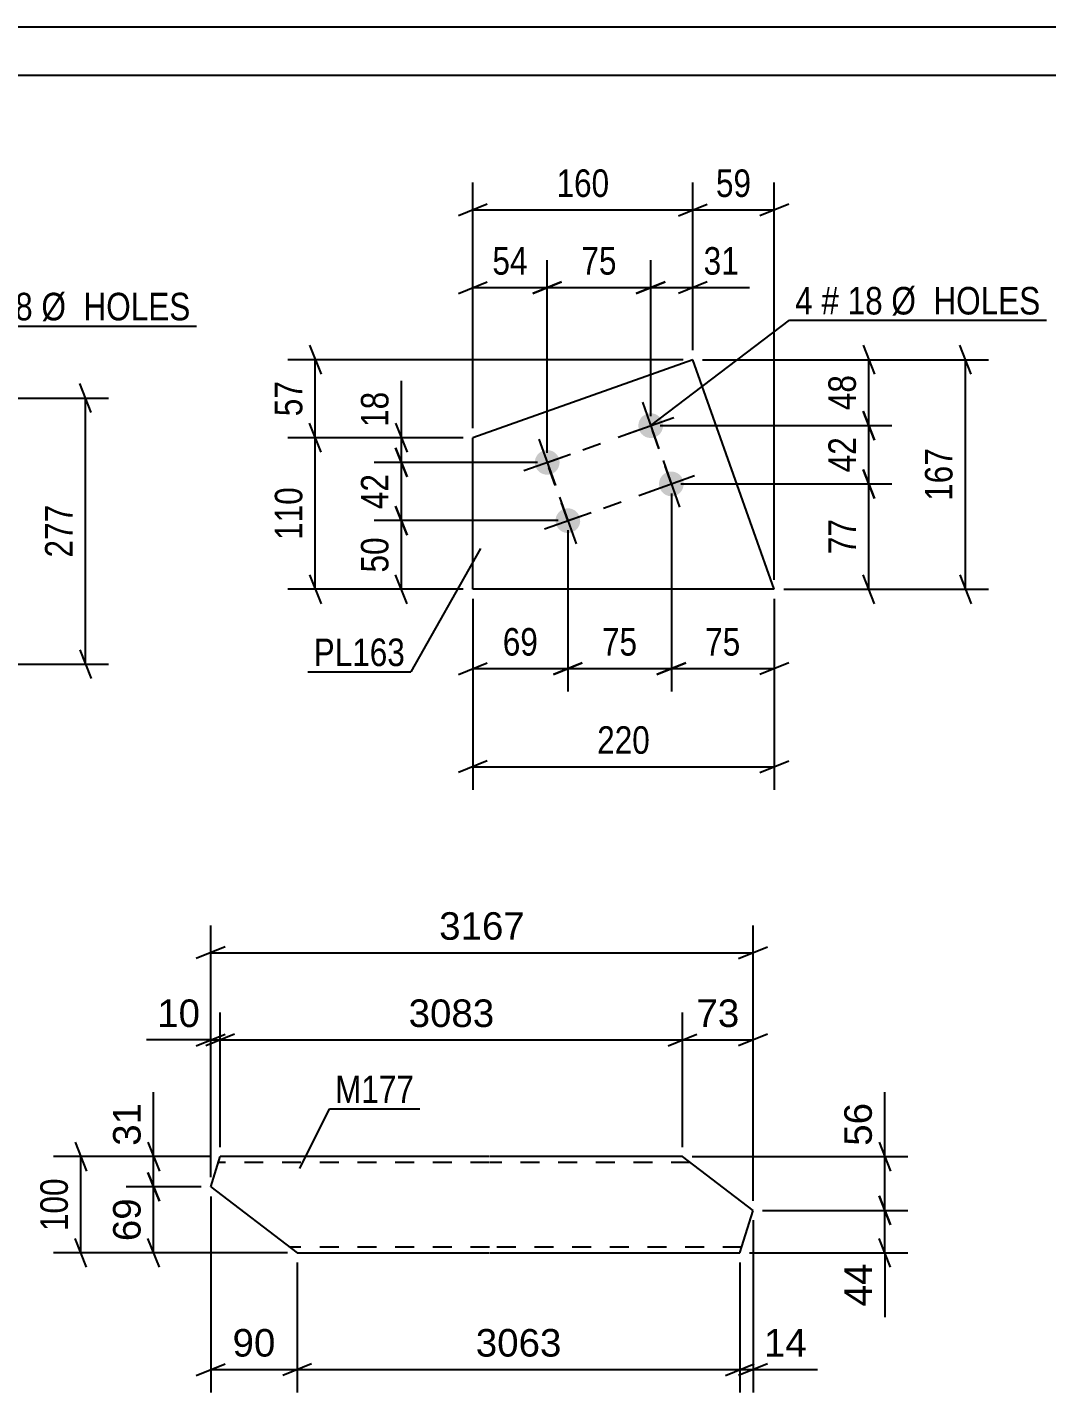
# Model space of a CAD drawing. Header units: millimetres. Extents: x 0 to 420, y 0 to 297.
# Drawn here: x 91.6 to 197.7, y 155 to 297 of the extents above; entities that cross this region are included whole.
import ezdxf

# ---------------------------------------------------------------- set-up
doc = ezdxf.new("R2010")
doc.units = ezdxf.units.MM
doc.linetypes.add('DXK_LINE_DOT2', pattern=[3.9198, 1.9599, -1.9599])
doc.styles.add('Arial', font='ARIAL.TTF', dxfattribs={"height": 0.2})
doc.styles.add('Arial Narrow', font='ARIALN.TTF', dxfattribs={"height": 0.2})

# ---------------------------------------------------------------- blocks, each defined once
blk = doc.blocks.new('Unknown-203760993-1133')
at = {"color": 5, "linetype": 'Continuous'}
for p, q in [((420, 297), (0, 297)), ((415, 292), (5, 292))]:
    blk.add_line(p, q, dxfattribs=at)
blk = doc.blocks.new('Part-203760993-8024 - 8018')
at = {"color": 2, "linetype": 'Continuous'}
for p, q in [((110.69, 176.43), (111.67, 179.57)), ((139.68, 179.57), (111.67, 179.57)), ((159.78, 179.57), (139.78, 179.57)), ((167.12, 173.98), (159.78, 179.57)), ((110.69, 176.43), (119.68, 169.57)), ((165.75, 169.57), (167.12, 173.98)), ((119.68, 169.57), (139.68, 169.57)), ((139.78, 169.57), (165.75, 169.57))]:
    blk.add_line(p, q, dxfattribs=at)
at = {"color": 7, "linetype": 'DXK_LINE_DOT2'}
for p, q in [((139.68, 178.97), (111.48, 178.97)), ((160.57, 178.97), (139.78, 178.97)), ((139.68, 170.17), (118.89, 170.17)), ((165.94, 170.17), (139.78, 170.17))]:
    blk.add_line(p, q, dxfattribs=at)
blk = doc.blocks.new('Bolt-203760993-7837 - 7831')
at = {"linetype": 'Continuous'}
for points in [[(157.68, 256.01, -1), (155.26, 255.15, -1)], [(146.91, 252.19, -1), (144.49, 251.33, -1)], [(159.83, 249.95, -1), (157.41, 249.09, -1)], [(149.06, 246.13, -1), (146.64, 245.27, -1)]]:
    blk.add_hatch(color=1, dxfattribs=at).paths.add_polyline_path(points)
at = {"color": 1, "linetype": 'Continuous'}
for p, q in [((155.61, 258.01), (157.33, 253.16)), ((154.05, 254.72), (158.89, 256.44)), ((144.84, 254.19), (146.56, 249.34)), ((143.27, 250.9), (148.12, 252.62)), ((157.76, 251.95), (159.48, 247.1)), ((156.19, 248.66), (161.04, 250.38)), ((146.99, 248.13), (148.71, 243.28)), ((145.42, 244.84), (150.27, 246.56))]:
    blk.add_line(p, q, dxfattribs=at)
blk = doc.blocks.new('Part-203760993-7842 - 7831')
at = {"color": 2, "linetype": 'Continuous'}
for p, q in [((160.86, 262.44), (137.97, 254.33)), ((169.33, 238.56), (160.86, 262.44)), ((137.97, 238.56), (137.97, 254.33)), ((169.33, 238.56), (137.97, 238.56))]:
    blk.add_line(p, q, dxfattribs=at)
blk = doc.blocks.new('Line-203760993-8008 - 7831')
at = {"color": 1, "linetype": 'DXK_LINE_DOT2'}
blk.add_line((145.7, 251.76), (156.47, 255.58), dxfattribs=at)
blk = doc.blocks.new('Line-203760993-8001 - 7831')
at = {"color": 1, "linetype": 'DXK_LINE_DOT2'}
blk.add_line((158.62, 249.52), (156.47, 255.58), dxfattribs=at)
blk = doc.blocks.new('Line-203760993-7994 - 7831')
at = {"color": 1, "linetype": 'DXK_LINE_DOT2'}
blk.add_line((147.85, 245.7), (158.62, 249.52), dxfattribs=at)
blk = doc.blocks.new('Line-203760993-7987 - 7831')
at = {"color": 1, "linetype": 'DXK_LINE_DOT2'}
blk.add_line((147.85, 245.7), (145.7, 251.76), dxfattribs=at)
blk = doc.blocks.new('StraightDimension-203760993-8038 - 8018')
at = {"color": 7, "linetype": 'Continuous'}
for p, q in [((159.78, 180.57), (159.78, 194.55)), ((167.12, 174.98), (167.12, 194.55)), ((158.28, 191.1), (161.28, 192.3)), ((159.78, 191.7), (167.12, 191.7)), ((168.62, 192.3), (165.62, 191.1))]:
    blk.add_line(p, q, dxfattribs=at)
at = {"color": 0}
blk.add_wipeout([(166.28, 192.45), (166.28, 196.65), (160.63, 196.65), (160.63, 192.45)], dxfattribs=at)
at = {"color": 3, "style": 'Arial'}
blk.add_text('73', height=2.865, dxfattribs=at).set_placement((161.23, 193.05))
blk = doc.blocks.new('StraightDimension-203760993-8158 - 8018')
at = {"color": 7, "linetype": 'Continuous'}
for p, q in [((96.57, 181.07), (97.77, 178.07)), ((110.67, 179.57), (94.32, 179.57)), ((97.17, 169.57), (97.17, 179.57)), ((97.77, 168.07), (96.57, 171.07)), ((118.68, 169.57), (94.32, 169.57))]:
    blk.add_line(p, q, dxfattribs=at)
at = {"color": 0}
blk.add_wipeout([(96.42, 177.91), (92.22, 177.91), (92.22, 171.23), (96.42, 171.23)], dxfattribs=at)
at = {"color": 3, "style": 'Arial Narrow'}
blk.add_text('100', height=2.863, rotation=90.0002, dxfattribs=at).set_placement((95.82, 171.83))
blk = doc.blocks.new('StraightDimension-203760993-8080 - 8018')
at = {"color": 7, "linetype": 'Continuous'}
for p, q in [((110.69, 177.43), (110.69, 194.55)), ((111.67, 180.57), (111.67, 194.55)), ((110.69, 191.7), (103.99, 191.7)), ((110.69, 191.7), (103.99, 191.7)), ((109.19, 191.1), (112.19, 192.3)), ((113.17, 192.3), (110.17, 191.1)), ((110.69, 191.7), (111.67, 191.7))]:
    blk.add_line(p, q, dxfattribs=at)
at = {"color": 0}
blk.add_wipeout([(110.16, 192.45), (110.16, 196.65), (104.52, 196.65), (104.52, 192.45)], dxfattribs=at)
at = {"color": 3, "style": 'Arial'}
blk.add_text('10', height=2.865, dxfattribs=at).set_placement((105.12, 193.05))
blk = doc.blocks.new('StraightDimension-203760993-8056 - 8018')
at = {"color": 7, "linetype": 'Continuous'}
for p, q in [((111.67, 180.57), (111.67, 194.55)), ((159.78, 180.57), (159.78, 194.55)), ((113.17, 192.3), (110.17, 191.1)), ((111.67, 191.7), (159.78, 191.7)), ((158.28, 191.1), (161.28, 192.3))]:
    blk.add_line(p, q, dxfattribs=at)
at = {"color": 0}
blk.add_wipeout([(140.77, 192.45), (140.77, 196.65), (130.68, 196.65), (130.68, 192.45)], dxfattribs=at)
at = {"color": 3, "style": 'Arial'}
blk.add_text('3083', height=2.865, dxfattribs=at).set_placement((131.28, 193.05))
blk = doc.blocks.new('StraightDimension-203760993-8115 - 8018')
at = {"color": 7, "linetype": 'Continuous'}
for p, q in [((119.68, 168.57), (119.68, 155.03)), ((165.75, 168.57), (165.75, 155.03)), ((121.18, 158.03), (118.18, 156.83)), ((164.25, 156.83), (167.25, 158.03)), ((119.68, 157.43), (165.75, 157.43))]:
    blk.add_line(p, q, dxfattribs=at)
at = {"color": 0}
blk.add_wipeout([(147.76, 158.18), (147.76, 162.38), (137.67, 162.38), (137.67, 158.18)], dxfattribs=at)
at = {"color": 3, "style": 'Arial'}
blk.add_text('3063', height=2.865, dxfattribs=at).set_placement((138.27, 158.78))
blk = doc.blocks.new('StraightDimension-203760993-13271 - 8018')
at = {"color": 7, "linetype": 'Continuous'}
for p, q in [((180.83, 179.57), (180.83, 186.27)), ((180.83, 179.57), (180.83, 186.27)), ((180.23, 181.07), (181.43, 178.07)), ((160.78, 179.57), (183.23, 179.57)), ((180.83, 173.98), (180.83, 179.57)), ((181.43, 172.48), (180.23, 175.48)), ((168.12, 173.98), (183.23, 173.98))]:
    blk.add_line(p, q, dxfattribs=at)
at = {"color": 0}
blk.add_wipeout([(180.08, 185.74), (175.88, 185.74), (175.88, 180.1), (180.08, 180.1)], dxfattribs=at)
at = {"color": 3, "style": 'Arial'}
blk.add_text('56', height=2.865, rotation=90.0002, dxfattribs=at).set_placement((179.48, 180.7))
blk = doc.blocks.new('StraightDimension-203760993-8027 - 8018')
at = {"color": 7, "linetype": 'Continuous'}
for p, q in [((110.69, 177.43), (110.69, 203.62)), ((167.12, 174.98), (167.12, 203.62)), ((112.19, 201.37), (109.19, 200.17)), ((110.69, 200.77), (167.12, 200.77)), ((165.62, 200.17), (168.62, 201.37))]:
    blk.add_line(p, q, dxfattribs=at)
at = {"color": 0}
blk.add_wipeout([(143.95, 201.52), (143.95, 205.72), (133.86, 205.72), (133.86, 201.52)], dxfattribs=at)
at = {"color": 3, "style": 'Arial'}
blk.add_text('3167', height=2.865, dxfattribs=at).set_placement((134.46, 202.12))
blk = doc.blocks.new('StraightDimension-203760993-8098 - 8018')
at = {"color": 7, "linetype": 'Continuous'}
for p, q in [((167.12, 172.98), (167.12, 155.03)), ((165.75, 168.57), (165.75, 155.03)), ((164.25, 156.83), (167.25, 158.03)), ((168.62, 158.03), (165.62, 156.83)), ((165.75, 157.43), (167.12, 157.43)), ((167.12, 157.43), (173.82, 157.43)), ((167.12, 157.43), (173.82, 157.43))]:
    blk.add_line(p, q, dxfattribs=at)
at = {"color": 0}
blk.add_wipeout([(173.3, 158.18), (173.3, 162.38), (167.65, 162.38), (167.65, 158.18)], dxfattribs=at)
at = {"color": 3, "style": 'Arial'}
blk.add_text('14', height=2.865, dxfattribs=at).set_placement((168.25, 158.78))
blk = doc.blocks.new('StraightDimension-203760993-8140 - 8018')
at = {"color": 7, "linetype": 'Continuous'}
for p, q in [((110.69, 175.43), (110.69, 155.03)), ((119.68, 168.57), (119.68, 155.03)), ((109.19, 156.83), (112.19, 158.03)), ((121.18, 158.03), (118.18, 156.83)), ((110.69, 157.43), (119.68, 157.43))]:
    blk.add_line(p, q, dxfattribs=at)
at = {"color": 0}
blk.add_wipeout([(118.01, 158.18), (118.01, 162.38), (112.36, 162.38), (112.36, 158.18)], dxfattribs=at)
at = {"color": 3, "style": 'Arial'}
blk.add_text('90', height=2.865, dxfattribs=at).set_placement((112.96, 158.78))
blk = doc.blocks.new('StraightDimension-203760993-13221 - 8018')
at = {"color": 7, "linetype": 'Continuous'}
for p, q in [((104.74, 179.57), (104.74, 186.27)), ((104.74, 179.57), (104.74, 186.27)), ((104.14, 181.07), (105.34, 178.07)), ((110.67, 179.57), (101.89, 179.57)), ((104.74, 176.43), (104.74, 179.57)), ((105.34, 174.93), (104.14, 177.93)), ((109.69, 176.43), (101.89, 176.43))]:
    blk.add_line(p, q, dxfattribs=at)
at = {"color": 0}
blk.add_wipeout([(103.99, 185.74), (99.79, 185.74), (99.79, 180.1), (103.99, 180.1)], dxfattribs=at)
at = {"color": 3, "style": 'Arial'}
blk.add_text('31', height=2.865, rotation=90.0002, dxfattribs=at).set_placement((103.39, 180.7))
blk = doc.blocks.new('StraightDimension-203760993-13222 - 8018')
at = {"color": 7, "linetype": 'Continuous'}
for p, q in [((104.14, 177.93), (105.34, 174.93)), ((109.69, 176.43), (101.89, 176.43)), ((104.74, 169.57), (104.74, 176.43)), ((105.34, 168.07), (104.14, 171.07)), ((118.68, 169.57), (101.89, 169.57))]:
    blk.add_line(p, q, dxfattribs=at)
at = {"color": 0}
blk.add_wipeout([(103.99, 175.82), (99.79, 175.82), (99.79, 170.18), (103.99, 170.18)], dxfattribs=at)
at = {"color": 3, "style": 'Arial'}
blk.add_text('69', height=2.865, rotation=90.0002, dxfattribs=at).set_placement((103.39, 170.78))
blk = doc.blocks.new('StraightDimension-203760993-13272 - 8018')
at = {"color": 7, "linetype": 'Continuous'}
for p, q in [((180.23, 175.48), (181.43, 172.48)), ((168.12, 173.98), (183.23, 173.98)), ((180.83, 169.57), (180.83, 173.98)), ((181.43, 168.07), (180.23, 171.07)), ((166.75, 169.57), (183.23, 169.57)), ((180.83, 169.57), (180.83, 162.88)), ((180.83, 169.57), (180.83, 162.88))]:
    blk.add_line(p, q, dxfattribs=at)
at = {"color": 0}
blk.add_wipeout([(180.08, 169.05), (175.88, 169.05), (175.88, 163.4), (180.08, 163.4)], dxfattribs=at)
at = {"color": 3, "style": 'Arial'}
blk.add_text('44', height=2.865, rotation=90.0002, dxfattribs=at).set_placement((179.48, 164))
blk = doc.blocks.new('StraightDimension-203760993-7469 - 7423')
at = {"color": 7, "linetype": 'Continuous'}
for p, q in [((98.26, 256.95), (97.06, 259.95)), ((80.42, 258.45), (100.06, 258.45)), ((97.66, 230.78), (97.66, 258.45)), ((97.06, 232.28), (98.26, 229.28)), ((80.42, 230.78), (100.06, 230.78))]:
    blk.add_line(p, q, dxfattribs=at)
at = {"color": 0}
blk.add_wipeout([(96.91, 247.96), (92.71, 247.96), (92.71, 241.27), (96.91, 241.27)], dxfattribs=at)
at = {"color": 3, "style": 'Arial Narrow'}
blk.add_text('277', height=2.863, rotation=90.0002, dxfattribs=at).set_placement((96.31, 241.87))
blk = doc.blocks.new('StraightDimension-203760993-7971 - 7831')
at = {"color": 7, "linetype": 'Continuous'}
for p, q in [((129.93, 253.26), (131.13, 250.26)), ((144.7, 251.76), (127.68, 251.76)), ((130.53, 245.7), (130.53, 251.76)), ((131.13, 244.2), (129.93, 247.2)), ((146.85, 245.7), (127.68, 245.7))]:
    blk.add_line(p, q, dxfattribs=at)
at = {"color": 0}
blk.add_wipeout([(129.78, 251.16), (125.58, 251.16), (125.58, 246.3), (129.78, 246.3)], dxfattribs=at)
at = {"color": 3, "style": 'Arial Narrow'}
blk.add_text('42', height=2.863, rotation=90.0002, dxfattribs=at).set_placement((129.18, 246.9))
blk = doc.blocks.new('StraightDimension-203760993-7844 - 7831')
at = {"color": 7, "linetype": 'Continuous'}
for p, q in [((156.47, 256.58), (156.47, 272.78)), ((160.86, 263.44), (160.86, 272.78)), ((154.97, 269.33), (157.97, 270.53)), ((156.47, 269.93), (160.86, 269.93)), ((162.36, 270.53), (159.36, 269.33)), ((160.86, 269.93), (166.76, 269.93)), ((160.86, 269.93), (166.76, 269.93))]:
    blk.add_line(p, q, dxfattribs=at)
at = {"color": 0}
blk.add_wipeout([(166.24, 270.68), (166.24, 274.88), (161.38, 274.88), (161.38, 270.68)], dxfattribs=at)
at = {"color": 3, "style": 'Arial Narrow'}
blk.add_text('31', height=2.863, dxfattribs=at).set_placement((161.98, 271.28))
blk = doc.blocks.new('StraightDimension-203760993-7918 - 7831')
at = {"color": 7, "linetype": 'Continuous'}
for p, q in [((137.97, 237.56), (137.97, 217.71)), ((169.33, 237.56), (169.33, 217.71)), ((139.47, 220.71), (136.47, 219.51)), ((137.97, 220.11), (169.33, 220.11)), ((167.83, 219.51), (170.83, 220.71))]:
    blk.add_line(p, q, dxfattribs=at)
at = {"color": 0}
blk.add_wipeout([(156.99, 220.86), (156.99, 225.06), (150.3, 225.06), (150.3, 220.86)], dxfattribs=at)
at = {"color": 3, "style": 'Arial Narrow'}
blk.add_text('220', height=2.863, dxfattribs=at).set_placement((150.9, 221.46))
blk = doc.blocks.new('StraightDimension-203760993-7854 - 7831')
at = {"color": 7, "linetype": 'Continuous'}
for p, q in [((145.7, 252.76), (145.7, 272.78)), ((156.47, 256.58), (156.47, 272.78)), ((144.2, 269.33), (147.2, 270.53)), ((145.7, 269.93), (156.47, 269.93)), ((157.97, 270.53), (154.97, 269.33))]:
    blk.add_line(p, q, dxfattribs=at)
at = {"color": 0}
blk.add_wipeout([(153.51, 270.68), (153.51, 274.88), (148.66, 274.88), (148.66, 270.68)], dxfattribs=at)
at = {"color": 3, "style": 'Arial Narrow'}
blk.add_text('75', height=2.863, dxfattribs=at).set_placement((149.26, 271.28))
blk = doc.blocks.new('StraightDimension-203760993-7864 - 7831')
at = {"color": 7, "linetype": 'Continuous'}
for p, q in [((137.97, 255.33), (137.97, 272.78)), ((145.7, 252.76), (145.7, 272.78)), ((136.47, 269.33), (139.47, 270.53)), ((137.97, 269.93), (145.7, 269.93)), ((147.2, 270.53), (144.2, 269.33))]:
    blk.add_line(p, q, dxfattribs=at)
at = {"color": 0}
blk.add_wipeout([(144.26, 270.68), (144.26, 274.88), (139.4, 274.88), (139.4, 270.68)], dxfattribs=at)
at = {"color": 3, "style": 'Arial Narrow'}
blk.add_text('54', height=2.863, dxfattribs=at).set_placement((140, 271.28))
blk = doc.blocks.new('StraightDimension-203760993-7875 - 7831')
at = {"color": 7, "linetype": 'Continuous'}
for p, q in [((147.85, 244.7), (147.85, 227.92)), ((137.97, 237.56), (137.97, 227.92)), ((136.47, 229.72), (139.47, 230.92)), ((137.97, 230.32), (147.85, 230.32)), ((149.35, 230.92), (146.35, 229.72))]:
    blk.add_line(p, q, dxfattribs=at)
at = {"color": 0}
blk.add_wipeout([(145.34, 231.07), (145.34, 235.27), (140.48, 235.27), (140.48, 231.07)], dxfattribs=at)
at = {"color": 3, "style": 'Arial Narrow'}
blk.add_text('69', height=2.863, dxfattribs=at).set_placement((141.08, 231.67))
blk = doc.blocks.new('StraightDimension-203760993-7881 - 7831')
at = {"color": 7, "linetype": 'Continuous'}
for p, q in [((158.62, 248.52), (158.62, 227.92)), ((147.85, 244.7), (147.85, 227.92)), ((146.35, 229.72), (149.35, 230.92)), ((147.85, 230.32), (158.62, 230.32)), ((160.12, 230.92), (157.12, 229.72))]:
    blk.add_line(p, q, dxfattribs=at)
at = {"color": 0}
blk.add_wipeout([(155.66, 231.07), (155.66, 235.27), (150.8, 235.27), (150.8, 231.07)], dxfattribs=at)
at = {"color": 3, "style": 'Arial Narrow'}
blk.add_text('75', height=2.863, dxfattribs=at).set_placement((151.4, 231.67))
blk = doc.blocks.new('StraightDimension-203760993-7889 - 7831')
at = {"color": 7, "linetype": 'Continuous'}
for p, q in [((158.62, 248.52), (158.62, 227.92)), ((169.33, 237.56), (169.33, 227.92)), ((157.12, 229.72), (160.12, 230.92)), ((158.62, 230.32), (169.33, 230.32)), ((170.83, 230.92), (167.83, 229.72))]:
    blk.add_line(p, q, dxfattribs=at)
at = {"color": 0}
blk.add_wipeout([(166.4, 231.07), (166.4, 235.27), (161.54, 235.27), (161.54, 231.07)], dxfattribs=at)
at = {"color": 3, "style": 'Arial Narrow'}
blk.add_text('75', height=2.863, dxfattribs=at).set_placement((162.14, 231.67))
blk = doc.blocks.new('StraightDimension-203760993-7896 - 7831')
at = {"color": 7, "linetype": 'Continuous'}
for p, q in [((189.82, 260.94), (188.62, 263.94)), ((161.86, 262.44), (191.62, 262.44)), ((189.22, 238.56), (189.22, 262.44)), ((188.62, 240.06), (189.82, 237.06)), ((170.33, 238.56), (191.62, 238.56))]:
    blk.add_line(p, q, dxfattribs=at)
at = {"color": 0}
blk.add_wipeout([(188.47, 253.85), (184.27, 253.85), (184.27, 247.16), (188.47, 247.16)], dxfattribs=at)
at = {"color": 3, "style": 'Arial Narrow'}
blk.add_text('167', height=2.863, rotation=90.0002, dxfattribs=at).set_placement((187.87, 247.76))
blk = doc.blocks.new('StraightDimension-203760993-7903 - 7831')
at = {"color": 7, "linetype": 'Continuous'}
for p, q in [((120.97, 263.94), (122.17, 260.94)), ((159.86, 262.44), (118.72, 262.44)), ((121.57, 254.33), (121.57, 262.44)), ((122.17, 252.83), (120.97, 255.83)), ((136.97, 254.33), (118.72, 254.33))]:
    blk.add_line(p, q, dxfattribs=at)
at = {"color": 0}
blk.add_wipeout([(120.82, 260.81), (116.62, 260.81), (116.62, 255.96), (120.82, 255.96)], dxfattribs=at)
at = {"color": 3, "style": 'Arial Narrow'}
blk.add_text('57', height=2.863, rotation=90.0002, dxfattribs=at).set_placement((120.22, 256.56))
blk = doc.blocks.new('StraightDimension-203760993-7911 - 7831')
at = {"color": 7, "linetype": 'Continuous'}
for p, q in [((122.17, 252.83), (120.97, 255.83)), ((136.97, 254.33), (118.72, 254.33)), ((121.57, 238.56), (121.57, 254.33)), ((120.97, 240.06), (122.17, 237.06)), ((136.97, 238.56), (118.72, 238.56))]:
    blk.add_line(p, q, dxfattribs=at)
at = {"color": 0}
blk.add_wipeout([(120.82, 249.79), (116.62, 249.79), (116.62, 243.1), (120.82, 243.1)], dxfattribs=at)
at = {"color": 3, "style": 'Arial Narrow'}
blk.add_text('110', height=2.863, rotation=90.0002, dxfattribs=at).set_placement((120.22, 243.7))
blk = doc.blocks.new('StraightDimension-203760993-7923 - 7831')
at = {"color": 7, "linetype": 'Continuous'}
for p, q in [((160.86, 263.44), (160.86, 280.86)), ((169.33, 239.56), (169.33, 280.86)), ((159.36, 277.41), (162.36, 278.61)), ((170.83, 278.61), (167.83, 277.41)), ((160.86, 278.01), (169.33, 278.01))]:
    blk.add_line(p, q, dxfattribs=at)
at = {"color": 0}
blk.add_wipeout([(167.52, 278.76), (167.52, 282.96), (162.66, 282.96), (162.66, 278.76)], dxfattribs=at)
at = {"color": 3, "style": 'Arial Narrow'}
blk.add_text('59', height=2.863, dxfattribs=at).set_placement((163.26, 279.36))
blk = doc.blocks.new('StraightDimension-203760993-7931 - 7831')
at = {"color": 7, "linetype": 'Continuous'}
for p, q in [((137.97, 255.33), (137.97, 280.86)), ((160.86, 263.44), (160.86, 280.86)), ((139.47, 278.61), (136.47, 277.41)), ((159.36, 277.41), (162.36, 278.61)), ((137.97, 278.01), (160.86, 278.01))]:
    blk.add_line(p, q, dxfattribs=at)
at = {"color": 0}
blk.add_wipeout([(152.75, 278.76), (152.75, 282.96), (146.07, 282.96), (146.07, 278.76)], dxfattribs=at)
at = {"color": 3, "style": 'Arial Narrow'}
blk.add_text('160', height=2.863, dxfattribs=at).set_placement((146.67, 279.36))
blk = doc.blocks.new('StraightDimension-203760993-7942 - 7831')
at = {"color": 7, "linetype": 'Continuous'}
for p, q in [((178.57, 251.02), (179.77, 248.02)), ((159.62, 249.52), (181.57, 249.52)), ((179.17, 238.56), (179.17, 249.52)), ((179.77, 237.06), (178.57, 240.06)), ((170.33, 238.56), (181.57, 238.56))]:
    blk.add_line(p, q, dxfattribs=at)
at = {"color": 0}
blk.add_wipeout([(178.42, 246.47), (174.22, 246.47), (174.22, 241.62), (178.42, 241.62)], dxfattribs=at)
at = {"color": 3, "style": 'Arial Narrow'}
blk.add_text('77', height=2.863, rotation=90.0002, dxfattribs=at).set_placement((177.82, 242.22))
blk = doc.blocks.new('StraightDimension-203760993-7948 - 7831')
at = {"color": 7, "linetype": 'Continuous'}
for p, q in [((178.57, 257.08), (179.77, 254.08)), ((157.47, 255.58), (181.57, 255.58)), ((179.17, 249.52), (179.17, 255.58)), ((179.77, 248.02), (178.57, 251.02)), ((159.62, 249.52), (181.57, 249.52))]:
    blk.add_line(p, q, dxfattribs=at)
at = {"color": 0}
blk.add_wipeout([(178.42, 254.98), (174.22, 254.98), (174.22, 250.13), (178.42, 250.13)], dxfattribs=at)
at = {"color": 3, "style": 'Arial Narrow'}
blk.add_text('42', height=2.863, rotation=90.0002, dxfattribs=at).set_placement((177.82, 250.73))
blk = doc.blocks.new('StraightDimension-203760993-7956 - 7831')
at = {"color": 7, "linetype": 'Continuous'}
for p, q in [((178.57, 263.94), (179.77, 260.94)), ((161.86, 262.44), (181.57, 262.44)), ((179.17, 255.58), (179.17, 262.44)), ((179.77, 254.08), (178.57, 257.08)), ((157.47, 255.58), (181.57, 255.58))]:
    blk.add_line(p, q, dxfattribs=at)
at = {"color": 0}
blk.add_wipeout([(178.42, 261.44), (174.22, 261.44), (174.22, 256.59), (178.42, 256.59)], dxfattribs=at)
at = {"color": 3, "style": 'Arial Narrow'}
blk.add_text('48', height=2.863, rotation=90.0002, dxfattribs=at).set_placement((177.82, 257.19))
blk = doc.blocks.new('StraightDimension-203760993-7965 - 7831')
at = {"color": 7, "linetype": 'Continuous'}
for p, q in [((129.93, 247.2), (131.13, 244.2)), ((146.85, 245.7), (127.68, 245.7)), ((130.53, 238.56), (130.53, 245.7)), ((131.13, 237.06), (129.93, 240.06)), ((136.97, 238.56), (127.68, 238.56))]:
    blk.add_line(p, q, dxfattribs=at)
at = {"color": 0}
blk.add_wipeout([(129.78, 244.56), (125.58, 244.56), (125.58, 239.71), (129.78, 239.71)], dxfattribs=at)
at = {"color": 3, "style": 'Arial Narrow'}
blk.add_text('50', height=2.863, rotation=90.0002, dxfattribs=at).set_placement((129.18, 240.31))
blk = doc.blocks.new('StraightDimension-203760993-7979 - 7831')
at = {"color": 7, "linetype": 'Continuous'}
for p, q in [((130.53, 254.33), (130.53, 260.23)), ((130.53, 254.33), (130.53, 260.23)), ((129.93, 255.83), (131.13, 252.83)), ((136.97, 254.33), (127.68, 254.33)), ((130.53, 251.76), (130.53, 254.33)), ((131.13, 250.26), (129.93, 253.26)), ((144.7, 251.76), (127.68, 251.76))]:
    blk.add_line(p, q, dxfattribs=at)
at = {"color": 0}
blk.add_wipeout([(129.78, 259.71), (125.58, 259.71), (125.58, 254.85), (129.78, 254.85)], dxfattribs=at)
at = {"color": 3, "style": 'Arial Narrow'}
blk.add_text('18', height=2.863, rotation=90.0002, dxfattribs=at).set_placement((129.18, 255.45))
blk = doc.blocks.new('Mark-203760993-8020 - 8018')
at = {"color": 0}
blk.add_wipeout([(131.86, 185.14), (131.86, 188.14), (123.63, 188.14), (123.63, 185.14)], dxfattribs=at)
blk.add_wipeout([(131.86, 185.14), (131.86, 188.14), (123.63, 188.14), (123.63, 185.14)], dxfattribs=at)
at = {"color": 30, "linetype": 'Continuous'}
for p, q in [((119.97, 178.34), (123.03, 184.54)), ((123.03, 184.54), (132.46, 184.54))]:
    blk.add_line(p, q, dxfattribs=at)
at = {"color": 3, "style": 'Arial Narrow'}
blk.add_text('M177', height=2.863, dxfattribs=at).set_placement((123.63, 185.14))
blk = doc.blocks.new('MarkSet-203760993-7821 - 7423')
at = {"color": 0}
for points in [[(84.88, 266.53), (84.88, 269.53), (83.06, 269.53), (83.06, 266.53)], [(87.61, 266.53), (87.61, 269.53), (85.78, 269.53), (85.78, 266.53)], [(92.17, 266.53), (92.17, 269.53), (88.51, 269.53), (88.51, 266.53)], [(108.6, 266.53), (108.6, 269.53), (93.07, 269.53), (93.07, 266.53)]]:
    blk.add_wipeout(points, dxfattribs=at)
for points in [[(84.88, 266.53), (84.88, 269.53), (83.06, 269.53), (83.06, 266.53)], [(87.61, 266.53), (87.61, 269.53), (85.78, 269.53), (85.78, 266.53)], [(92.17, 266.53), (92.17, 269.53), (88.51, 269.53), (88.51, 266.53)], [(108.6, 266.53), (108.6, 269.53), (93.07, 269.53), (93.07, 266.53)]]:
    blk.add_wipeout(points, dxfattribs=at)
at = {"color": 7, "linetype": 'Continuous'}
for p, q in [((73.95, 256.67), (82.46, 265.93)), ((82.46, 265.93), (109.2, 265.93))]:
    blk.add_line(p, q, dxfattribs=at)
at = {"color": 3, "style": 'Arial Narrow'}
for s, height, p in [('8', 2.86, (83.06, 266.53)), ('#', 2.86, (85.78, 266.53)), ('18', 2.863, (88.51, 266.53)), ('Ø  HOLES', 2.863, (93.07, 266.53))]:
    blk.add_text(s, height=height, dxfattribs=at).set_placement(p)
blk = doc.blocks.new('Mark-203760993-7838 - 7831')
at = {"color": 0}
blk.add_wipeout([(130.9, 230.58), (130.9, 233.58), (121.4, 233.58), (121.4, 230.58)], dxfattribs=at)
blk.add_wipeout([(130.9, 230.58), (130.9, 233.58), (121.4, 233.58), (121.4, 230.58)], dxfattribs=at)
at = {"color": 30, "linetype": 'Continuous'}
for p in [(138.77, 242.8), (120.8, 229.98)]:
    blk.add_line(p, (131.5, 229.98), dxfattribs=at)
at = {"color": 3, "style": 'Arial Narrow'}
blk.add_text('PL163', height=2.863, dxfattribs=at).set_placement((121.4, 230.58))
blk = doc.blocks.new('Mark-203760993-7833 - 7831')
at = {"color": 0}
for points in [[(173.33, 267.14), (173.33, 270.14), (171.5, 270.14), (171.5, 267.14)], [(176.06, 267.14), (176.06, 270.14), (174.23, 270.14), (174.23, 267.14)], [(180.61, 267.14), (180.61, 270.14), (176.96, 270.14), (176.96, 267.14)], [(197.04, 267.14), (197.04, 270.14), (181.51, 270.14), (181.51, 267.14)]]:
    blk.add_wipeout(points, dxfattribs=at)
for points in [[(173.33, 267.14), (173.33, 270.14), (171.5, 270.14), (171.5, 267.14)], [(176.06, 267.14), (176.06, 270.14), (174.23, 270.14), (174.23, 267.14)], [(180.61, 267.14), (180.61, 270.14), (176.96, 270.14), (176.96, 267.14)], [(197.04, 267.14), (197.04, 270.14), (181.51, 270.14), (181.51, 267.14)]]:
    blk.add_wipeout(points, dxfattribs=at)
at = {"color": 7, "linetype": 'Continuous'}
for p, q in [((156.47, 255.58), (170.9, 266.54)), ((170.9, 266.54), (197.64, 266.54))]:
    blk.add_line(p, q, dxfattribs=at)
at = {"color": 3, "style": 'Arial Narrow'}
for s, height, p in [('4', 2.86, (171.5, 267.14)), ('#', 2.86, (174.23, 267.14)), ('18', 2.863, (176.96, 267.14)), ('Ø  HOLES', 2.863, (181.51, 267.14))]:
    blk.add_text(s, height=height, dxfattribs=at).set_placement(p)

msp = doc.modelspace()

# ---------------------------------------------------------------- block references
for name in ['Unknown-203760993-1133', 'Part-203760993-7842 - 7831', 'Bolt-203760993-7837 - 7831', 'Line-203760993-8008 - 7831', 'Line-203760993-8001 - 7831', 'Line-203760993-7987 - 7831', 'Line-203760993-7994 - 7831', 'Part-203760993-8024 - 8018']:
    msp.add_blockref(name, (0, 0))

# ---------------------------------------------------------------- next in the draw order: block references
for name in ['StraightDimension-203760993-7844 - 7831', 'StraightDimension-203760993-7469 - 7423', 'StraightDimension-203760993-7971 - 7831', 'StraightDimension-203760993-7918 - 7831', 'StraightDimension-203760993-8038 - 8018', 'StraightDimension-203760993-8158 - 8018']:
    msp.add_blockref(name, (0, 0))

# ---------------------------------------------------------------- next in the draw order: block references
for name in ['StraightDimension-203760993-7854 - 7831', 'MarkSet-203760993-7821 - 7423', 'StraightDimension-203760993-7875 - 7831', 'StraightDimension-203760993-8080 - 8018', 'StraightDimension-203760993-8115 - 8018']:
    msp.add_blockref(name, (0, 0))

# ---------------------------------------------------------------- next in the draw order: block references
for name in ['StraightDimension-203760993-7864 - 7831', 'StraightDimension-203760993-7881 - 7831', 'StraightDimension-203760993-8056 - 8018']:
    msp.add_blockref(name, (0, 0))

# ---------------------------------------------------------------- next in the draw order: block references
for name in ['StraightDimension-203760993-7903 - 7831', 'StraightDimension-203760993-7889 - 7831', 'StraightDimension-203760993-13271 - 8018']:
    msp.add_blockref(name, (0, 0))

# ---------------------------------------------------------------- next in the draw order: block references
for name in ['StraightDimension-203760993-7896 - 7831', 'StraightDimension-203760993-7911 - 7831', 'StraightDimension-203760993-8027 - 8018', 'StraightDimension-203760993-8098 - 8018']:
    msp.add_blockref(name, (0, 0))

# ---------------------------------------------------------------- next in the draw order: block references
for name in ['StraightDimension-203760993-7923 - 7831', 'StraightDimension-203760993-7965 - 7831', 'Mark-203760993-8020 - 8018', 'StraightDimension-203760993-8140 - 8018', 'StraightDimension-203760993-13272 - 8018']:
    msp.add_blockref(name, (0, 0))

# ---------------------------------------------------------------- next in the draw order: block references
for name in ['StraightDimension-203760993-7931 - 7831', 'StraightDimension-203760993-7942 - 7831', 'Mark-203760993-7838 - 7831', 'StraightDimension-203760993-13221 - 8018']:
    msp.add_blockref(name, (0, 0))

# ---------------------------------------------------------------- next in the draw order: block references
for name in ['StraightDimension-203760993-7979 - 7831', 'StraightDimension-203760993-7948 - 7831', 'StraightDimension-203760993-13222 - 8018']:
    msp.add_blockref(name, (0, 0))

# ---------------------------------------------------------------- next in the draw order: block references
msp.add_blockref('StraightDimension-203760993-7956 - 7831', (0, 0))

# ---------------------------------------------------------------- next in the draw order: block references
msp.add_blockref('Mark-203760993-7833 - 7831', (0, 0))

doc.saveas('drawing.dxf')
